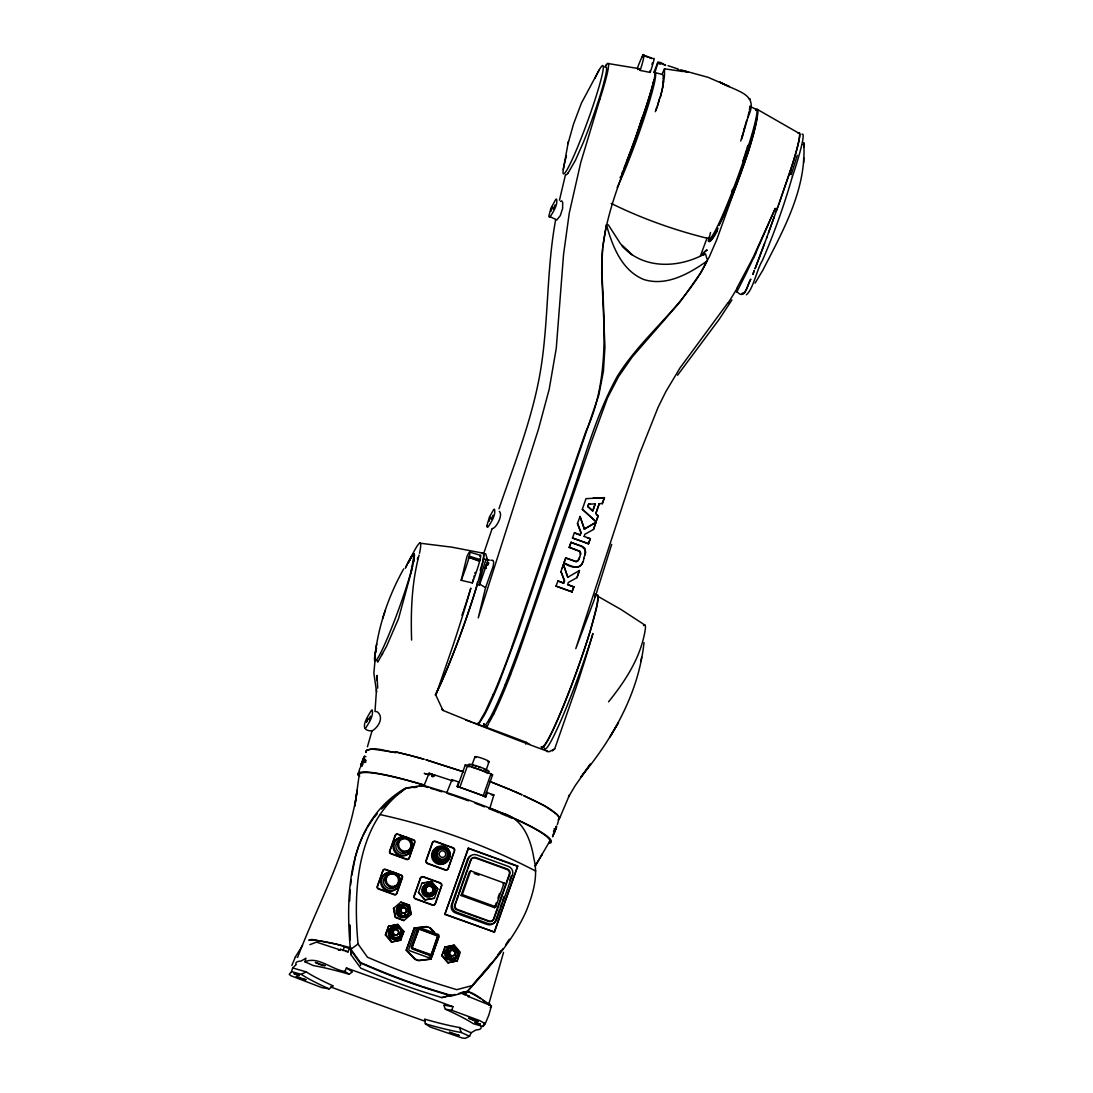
<?xml version="1.0" encoding="UTF-8"?>
<svg xmlns="http://www.w3.org/2000/svg" width="1093" height="1093" viewBox="0 0 1093 1093"><rect width="100%" height="100%" fill="white"/><g stroke="black" fill="none" stroke-linecap="round" stroke-linejoin="round"><path stroke-width="1.5" d="M349.842 924.883L350.279 937.944M606.615 69.242L606.437 67.11L605.495 67.028M755.072 283.169L762.736 270.381C783.039 230.76 806.948 188.775 803.738 142.609L803.751 147.254M607.804 63.49L638.968 68.64L640.156 70.43L650.185 72.439L649.775 70.949M377.181 660.582L377.754 662.126L386.649 646.1L398.549 618.597L411.05 572.65L413.837 560.859L414.288 553.919L411.241 556.501L405.667 567.253M349.651 901.028L350.252 889.839M376.88 680.515L377.03 675.474L377.686 688.166M663.396 78.382L663.137 82.057M665.5 64.856C666.306 67.465 661.634 61.194 658.027 62.328L654.898 72.589A68.818 5.602 -70 0 1 644.938 115.735A68.818 5.602 -70 0 1 617.203 187.518M376.511 689.546L374.995 711.543M602.571 248.685L601.696 273.168L604.948 346.987L603.418 371.319L598.827 395.01L517.372 633.831L499.282 682.141M472.313 985.531L456.778 989.671L444.154 985.804A657.863 650.909 53.8 0 1 379.64 962.373L367.467 957.222L358.039 944.01C353.012 889.06 356.632 822.578 406.186 787.985L423.456 785.375L436.886 789.474A657.399 650.048 52.7 0 1 501.386 812.905C522.741 817.81 530.884 839.315 533.903 858.715C538.603 876.395 532.646 895.112 526.02 911.562C512.248 942.262 488.926 967.032 466.902 991.911L451.382 996.024L437.624 991.829A657.863 650.909 53.8 0 1 373.109 968.384L359.843 962.769L350.416 949.585C345.115 891.738 348.612 821.69 404.82 788.504L417.444 786.55M350.689 884.838L351.126 879.838M742.352 293.58C746.191 294.085 748.432 282.267 750.836 279.152C747.434 283.961 744.989 301.709 736.641 291.134M790.266 174.333L790.676 169.839A61.536 5 -70 0 0 798.204 133.237M558.209 819.832L559.479 817.605C550.681 806.443 535.748 802.084 523.561 795.526L535.187 801.046M653.669 81.278L653.983 79.639L653.669 81.278A68.176 5.547 -70 0 1 621.603 175.263M602.749 247.182L606.383 224.639C612.353 245.993 621.589 270.381 643.695 279.466C666.32 286.694 688.863 273.783 706.884 261.159C685.311 305.657 643.053 334.772 617.299 376.361C593.882 418.605 582.815 466.246 565.942 511.292C545.489 568.879 527.905 627.519 505.294 684.327M644.023 642.575C638.681 693.071 612.913 738.417 580.957 776.904L590.425 764.075L575.205 785.648L568.551 796.852L569.426 795.117L559.356 818.903M375.077 654.721C378.82 624.595 388.807 595.33 403.686 568.893M374.585 657.89L376.675 643.832M367.426 746.792L372.016 730.903C378.397 727.487 384.449 717.09 377.071 711.639L375.91 711.693M351.823 875.22L355.512 856.229L358.764 845.791M662.549 86.934L664.448 76.032L664.53 68.804L683.303 71.578M412.512 566.078L411.05 572.65M555.668 219.652C546.213 270.531 548.905 322.736 539.997 373.669C531.785 420.19 514.229 464.238 498.995 508.737M407.812 563.073L412.635 554.561L414.288 553.919L411.077 571.489A57.082 4.645 -70 0 1 384.476 644.87A57.082 4.645 -70 0 1 376.566 648.135M568.018 143.648L573.47 124.219L581.394 103.152L599.183 69.952M375.336 657.071L373.861 673.138L376.593 692.142M557.389 824.546L559.384 817.304L557.143 814.408L545.175 806.32L535.324 801.114M563.291 169.483L568.456 141.216M492.875 560.436L493.708 562.048L493.216 566.078L485.593 587.624L478.256 617.873L538.535 428.975L549.219 389.135L556.269 348.23L563.537 254.628L569.234 213.258L580.779 162.406L599.784 99.477M359.255 774.595L354.842 806.115L357.179 790.266C348.817 849.37 318.65 902.244 297.61 957.4M361.359 766.179C359.802 766.179 361.196 762.367 362.357 763.338M360.69 765.947L364.311 756.411L365.936 756.67M555.763 827.032L556.433 827.278L555.818 826.814M559.466 200.183L565.518 174.566M396.855 935.021A2.814 2.787 53.8 0 0 397.661 930.471L397.77 929.952A2.814 2.787 53.8 0 0 393.302 931.769A2.814 2.787 53.8 0 0 397.155 934.775A2.814 2.787 53.8 0 0 397.77 929.952M454.101 951.252L454.21 950.719A2.814 2.787 53.8 0 0 449.742 952.55A2.814 2.787 53.8 0 0 453.595 955.542A2.814 2.787 53.8 0 0 454.21 950.719M580.397 554.684L579.645 551.391L569.221 547.429L570.942 542.388L582.829 546.582L584.851 548.372L585.725 552.32L583.635 558.687M640.867 660.923L641.659 657.371M419.097 555.08C411.706 582.76 410.667 611.588 411.61 640.074M748.418 114.464L749.115 111.677M486.44 568.374L485.114 567.895L487.191 562.704A8.717 0.71 -70 0 0 487.738 559.534L483.366 559.206A81.36 6.613 -70 0 0 481.767 553.523M727.583 303.253L679.969 367.999L665.869 391.595L658.259 406.938L639.2 454.729L575.779 648.655L594.578 598.909L595.207 594.032M461.191 580.315A21.409 1.735 -70 0 0 469.034 557.307L479.8 560.723A21.997 1.79 -70 0 1 472.313 582.911L461.191 580.315L467.012 556.31A21.409 1.735 -70 0 1 469.321 556.173L480.073 559.589L479.376 561.201L468.801 557.362L468.514 558.496L469.321 556.173M747.571 117.825C759.881 93.656 738.595 92.55 719.59 81.989L729.359 86.593L708.223 77.371L680.953 69.87M553.495 833.494L554.151 833.727L553.55 833.276M452.898 1006.68L443.744 1005.082L445.357 1009.181L451.874 1010.315L452.898 1006.68A1880.452 225.909 19.4 0 0 346.413 968.002L344.896 971.445L349.173 974.232L352.411 971.909L346.413 968.002M753.186 134.371L754.143 130.955M359.939 768.01L357.917 775.169A102.51 12.31 19.4 0 1 420.532 783.941L424.453 785.006M659.844 97.714L656.114 110.325M349.173 974.232A99.682 11.982 19.4 0 0 313.24 965.543L304.933 961.785L305.944 958.219L300.971 961.102A98.11 11.791 19.4 0 0 296.217 964.572L292.637 967.961L291.558 971.581L289.249 974.369L290.97 975.776L321.67 987.566L329.171 988.878L333.269 985.927A95.2 11.436 19.4 0 1 306.204 971.855L292.637 967.961M659.448 99.08L657.467 105.939M503.531 952.413L488.981 1003.442M477.436 582.118A47.013 3.825 -70 0 0 477.217 584.29L479.417 585.124L486.713 564.289L488.12 564.575L488.598 563.018L487.191 562.704M468.255 996.748A35.263 4.235 19.4 0 1 468.788 996.638L491.426 1005.874L488.844 1015.028L485.251 1023.717L482.969 1026.477L473.31 1023.704A99.682 11.982 19.4 0 0 445.357 1009.181M744.497 128.468L742.038 136.652M511.907 646.619C536.663 574.918 560.777 502.999 585.903 431.434C609.812 380.255 604.21 323.514 601.751 268.96C600.918 215.485 627.614 167.502 642.083 117.361M489.746 808.629L493.886 794.912L486.385 792.411M652.507 62.602L651.934 64.391M740.685 141.052L742.352 135.614M584.864 555.08L585.22 549.765L581.326 546.199M385.228 610.427L382.659 618.638M791.223 174.702L797.275 155.315M595.179 597.079L611.697 544.369M363.477 760.55L362.808 760.304L363.682 759.498M364.283 760.318L364.584 759.362M792.329 176.711C784.173 205.211 774.213 233.178 762.449 260.407C756.821 269.37 753.2 289.44 746.328 294.796M790.676 169.839L779.582 202.014M484.008 552.607L492.164 528.493M468.788 996.638L469.02 995.942L461.601 993.059L465.563 995.176C466.588 984.984 485.101 1003.046 489.978 1004.139M567.786 577.295L563.482 564.657L567.786 577.295L579.427 570.505L576.995 577.61L568.292 582.473L567.759 584.536L573.88 586.777L571.953 591.969L556.009 586.108L557.936 580.929L563.797 583.075L564.603 580.725L561.064 571.762L564.384 580.889L563.578 583.238L557.936 580.929M446.668 792.971L451.983 779.692L458.705 782.001L457.134 786.373L459.866 787.356A129.766 15.589 19.4 0 1 483.202 795.827L485.907 796.824L487.396 792.425M571.953 591.969L573.88 586.777M343.052 950.664L344.336 946.948L343.12 946.319A36.534 2.719 8.9 0 0 334.909 943.915L312.024 939.488A516.757 54.8 -82.8 0 0 309.032 940.253M345.593 951.252L348.134 951.839L349.309 948.41L350.798 948.765L351.249 955.091L360.772 968.179L368.874 971.581A633.598 578.825 30.5 0 0 433.415 995.026L441.791 997.608L455.057 994.439M638.654 128.796L643.791 113.727A69.173 3.839 -70.2 0 0 654.379 78.532A69.173 5.629 -70 0 0 654.27 71.947M560.846 571.926L563.264 564.821M583.853 558.523C582.405 570.191 571.844 568.374 563.865 563.059L565.805 557.867L576.325 561.57L578.907 559.52M562.28 568.21L563.482 564.657M563.865 563.059L565.805 557.867M579.55 557.184L578.183 560.75L576.093 561.734L565.587 558.031M584.113 536.472L590.343 538.644L588.389 543.836L572.459 537.988L574.399 532.797L580.26 534.942L581.066 532.578L577.569 523.602L580.848 532.742L580.041 535.105L574.399 532.797M569.221 547.429L571.161 542.224M584.222 536.39L584.769 534.327L593.499 529.449L595.958 522.317L584.277 529.135L580.014 516.47L584.495 528.971M579.345 558.263L580.875 553.359L579.85 551.227L569.439 547.265M588.389 543.836L590.343 538.644M577.35 523.766L580.014 516.47M595.808 513.614L599.251 503.627L595.808 513.614L598.199 515.828L595.958 521.812L582.337 509.283L585.998 498.64L595.139 498.217M587.733 506.565L588.744 504.105L587.733 506.565L592.638 511.073L595.084 503.969M595.958 522.317L593.499 529.449M595.958 521.812L598.199 515.828M604.47 497.643L602.229 503.641L604.47 497.643L595.357 498.066M525.678 744.073L526.279 742.325L529.681 744.415M485.975 770.565L489.022 761.794M707.007 238.124L700.353 256.131M640.156 70.43A21.628 2.323 -69.9 0 0 643.271 54.65L642.315 57.041M365.827 760.523L364.597 762.463L362.193 761.616L363.026 759.266M364.679 759.594L363.354 759.116L360.594 766.972L364.611 756.192M365.868 760.127L363.887 760.222L363.272 761.985L365.923 762.135L365.212 762.286M362.07 766.207L362.48 765.032M364.584 761.657L365.199 759.895M665.364 65.02L657.808 62.492L657.494 63.408L658.027 62.328M544.314 747.981A81.811 6.654 -70 0 0 562.827 716.106A81.811 6.654 -70 0 0 592.925 633.516L591.163 639.596A173.022 14.072 -70 0 1 585.206 659.243L583.034 666.156A165.986 13.499 -70 0 1 576.038 687.675L554.684 748.896L548.946 751.834L536.677 747.298A112.046 3.798 21.6 0 1 517.74 740.152A109.013 3.703 21.6 0 1 497.52 732.324A109.642 3.73 21.6 0 1 476.644 724.085L442.979 710.423L435.875 695.216L453.103 645.239A178.214 14.496 -70 0 0 461.765 618.392A183.187 14.906 -70 0 0 467.449 599.784L470.837 588.13A82.754 6.736 -70 0 1 463.897 609.607M414.534 842.512L408.96 858.36A1.885 1.858 53.8 0 1 406.569 859.481L390.72 853.715A1.885 1.858 53.8 0 1 389.573 851.31L395.16 835.462A1.885 1.858 53.8 0 1 397.538 834.342M385.392 934.993L388.439 926.345L397.879 924.418L403.85 931.468L400.803 940.103L391.362 942.029L385.392 934.993L388.876 926.031M400.366 940.431L401.377 937.548M401.882 936.114L403.85 931.468M418.469 892.503L421.966 883.158L431.516 881.464L437.828 888.91L434.331 898.268L424.794 899.963L418.469 892.503L425.068 899.758L434.331 898.268M457.516 786.892L465.276 764.881L467.626 765.332A129.766 15.589 19.4 0 1 490.962 773.817L492.588 774.8L484.841 796.811M459.866 787.356L467.626 765.332M432.719 954.462A1.885 1.858 53.8 0 1 430.341 955.583L412.553 949.107A1.885 1.858 53.8 0 1 411.405 946.716L417.676 928.927A1.885 1.858 53.8 0 1 420.054 927.807L437.842 934.269A1.885 1.858 53.8 0 1 438.99 936.674L430.902 959.189L418.469 960.638L414.944 959.353L406.241 950.227L414.274 927.998L426.707 926.563L430.232 927.848L434.59 932.397M406.241 950.227L414.274 927.998M453.732 852.458L448.048 868.593A2.35 2.323 53.8 0 1 445.07 870.001L427.459 863.593A2.35 2.323 53.8 0 1 426.024 860.601L432.227 842.99A2.35 2.323 53.8 0 1 435.205 841.583L445.479 845.313M483.202 795.827L490.962 773.817M444.81 914.404L468.405 848.127L517.727 866.052L494.473 932.083L444.81 914.404L468.405 848.127M430.902 959.189L438.648 937.179M456.013 901.37L454.702 905.113A3.757 3.716 53.8 0 0 456.983 909.923M456.45 900.126L458.213 895.14M458.65 893.883L461.287 886.409M461.724 885.152L464.798 876.422M465.249 875.179L466.998 870.192M467.435 868.935L470.509 860.205A3.757 3.716 53.8 0 1 475.277 857.964L506.988 869.481A3.757 3.716 53.8 0 1 509.27 874.291L493.462 919.199A3.757 3.716 53.8 0 1 488.694 921.44L484.732 920.005M461.068 895.509L469.43 871.736L470.646 870.848L504.119 883.007L495.744 906.78L494.542 907.668L461.068 895.509L462.271 894.62L470.646 870.848M441.832 955.76L444.878 947.125L454.319 945.199L460.29 952.249L457.243 960.884L447.802 962.81L441.832 955.76L445.316 946.798M456.806 961.212L459.347 954.011M494.542 907.668L496.208 902.914M497.889 898.159L499.556 893.405M497.247 915.756L495.553 920.566A6.585 6.517 53.8 0 1 487.218 924.487L455.508 912.969A6.585 6.517 53.8 0 1 451.505 904.553L467.326 859.644A6.585 6.517 53.8 0 1 470.659 855.942M497.807 914.144L499.501 909.335M500.075 907.736L501.769 902.914M502.329 901.315L504.023 896.506M509.68 880.466L511.374 875.657M494.145 932.329L504.105 904.02M504.665 902.449L517.727 866.052M553.591 831.896L553.905 831.022M553.386 834.451L552.566 836.801L555.627 828.726M553.796 833.276L556.583 826.021L555.872 828.494M554.151 833.727L556.487 827.059M779.077 203.298L776.959 209.282L775.224 208.531L755.714 253.111M778.571 204.897L790.922 168.964A61.099 4.973 -70 0 0 798.792 133.155L757.312 109.382M340.237 950.364A35.263 4.235 19.4 0 0 340.306 949.967L340.551 949.27L348.134 951.839M776.208 211.318L778.011 206.29M472.354 764.048L474.936 756.848M774.309 216.66L768.543 232.7M432.623 776.822L431.735 775.962L432.363 774.213L429.098 773.188L423.797 786.222M451.983 779.692L452.953 780.976L434.099 774.773L433.456 776.522L431.735 775.962M766.589 238.042L776.945 209.296L775.224 208.531M767.095 236.689L755.031 268.769L764.635 243.384M653.805 72.562L657.808 62.492M362.193 761.616L363.641 761.807M582.624 562.13C580.356 571.284 569.207 565.286 564.084 562.895M554.984 831.39L553.536 831.186M413.564 561.556L414.561 555.148L413.646 553.727L407.429 563.551M482.969 1026.477L484.377 1023.048M291.858 965.447L295.452 956.758L302.542 945.445M359.337 844.411L362.193 837.525M471.069 1032.789L459.402 1027.516A95.2 11.436 19.4 0 1 424.603 1019.1L425.355 1023.827L430.273 1027.024L462.148 1037.967L465.276 1038.323L469.607 1036.26L471.069 1032.789L476.042 1029.907A98.11 11.791 19.4 0 0 480.797 1026.423M775.019 209.009L752.954 257.88L736.682 288.497M493.353 694.055L485.374 711.543L478.707 723.197M485.114 567.895L486.713 564.289M487.669 565.108L488.598 563.018M362.808 760.304L363.354 759.116M654.898 72.589L661.975 74.324L664.53 68.804M405.312 568.333L407.102 564.48M753.446 258.044L746.697 272.294A49.772 1.94 -65.2 0 1 745.508 274.712L737.666 290.287A36.124 1.011 -65.2 0 1 736.559 292.036L736.463 292.009M382.072 654.707L382.618 653.614M555.476 829.901L554.82 829.655M362.753 836.145L366.715 828.699M549.888 841.023L535.133 866.148L542.333 854.029L541.773 854.999M703.837 252.647C700.326 256.691 707.321 248.261 707.062 250.27M731.941 299.919L719.126 319.416L677.537 375.241M367.508 827.21L373.041 818.889M505.622 944.762L509.352 939.215M703.892 252.565L706.925 250.215M567.854 173.445L575.451 160.247L583.17 142.8A57.56 4.741 -70 0 0 603.869 82.672M497.821 954.858L500.621 951.088M502.821 948.929L486.822 969.505L466.902 991.911M491.454 1006.106L490.183 1007.719M608.555 701.815C624.445 682.128 638.927 660.186 644.242 635.074A68.968 5.615 -70 0 0 643.572 625.633M491.864 962.523L473.023 984.506M637.684 69.583L638.968 68.64M374.107 817.591L377.276 813.698M547.046 751.683L547.552 750.973M552.375 750.905L554.684 748.896M703.305 255.011L705.6 254.109L706.952 258.986M381.43 808.998L394.573 796.756M560.531 201.426L561.706 200.852L562.69 202.424L562.635 208.449L560.313 215.594L556.884 219.884L548.836 216.182L550.831 208.449L555.517 199.787A58.284 4.741 -70 0 1 556.528 199.049C558.086 204.487 553.536 211.523 550.421 216.359A58.284 4.741 -70 0 1 549.424 217.097L549.232 217.097M393.494 908.365L400.885 902.135L409.533 905.277L411.228 914.322L403.823 920.566L395.174 917.423L393.494 908.365L395.625 917.095L403.823 920.566M653.532 58.721L653.846 58.489A21.628 1.202 -70.2 0 1 650.185 72.439M397.155 794.816L404.943 788.996M582.337 509.283L596.191 521.648M572.459 537.988L588.608 543.672M556.009 586.108L572.172 591.805M579.427 570.505L576.995 577.61M421.966 883.158L424.084 882.925M400.885 902.135L409.533 905.277M426.461 882.502L431.516 881.464M350.416 949.585L358.039 944.01M437.828 888.91L434.399 885.385M411.228 914.322L409.383 907.108M397.879 924.418L388.439 926.345M391.362 942.029L400.803 940.103M502.917 883.895L504.119 883.007M444.878 947.125L454.319 945.199M447.802 962.81L457.243 960.884M584.277 529.135L595.74 522.481M309.879 944.653L316.519 942.125L340.306 949.967M499.323 511.374C503.367 514.666 496.386 528.042 492.328 528.657M304.933 961.785C317.981 955.897 331.835 969.682 344.896 971.445M291.558 971.581L301.217 974.355L306.204 971.855M704.684 253.877C678.944 268.25 642.889 269.67 622.149 245.898L631.918 254.724L620.537 243.807L608.309 224.816M458.964 993.414L465.222 991.761L461.984 992.471M441.791 997.608L451.054 995.19M419.084 786.304L422.376 785.785L427.814 787.452M413.851 787.616L416.706 787.165M413.987 928.217L426.42 926.768L428.183 927.41M431.189 958.985L418.756 960.419L415.244 959.148L406.528 950.022M588.526 504.269L590.384 504.023M593.075 498.162L604.251 497.807M590.165 504.187L595.302 503.805L592.857 510.909L587.952 506.401M599.032 503.791L602.448 503.477M491.563 774.787L492.588 774.8M491.304 794.871L493.886 794.912M749.156 98.862L750.304 99.094M364.775 728.252L364.966 728.28A58.216 4.741 -70 0 0 366.046 727.487C369.188 722.541 373.724 715.532 372.221 709.944A58.216 4.741 -70 0 0 371.142 710.723C367.74 716.721 357.411 731.067 372.016 730.903M419.644 543.153L451.915 547.169L482.805 553.126A81.183 6.599 -70 0 1 481.945 566.42L480.018 574.303A150.11 12.214 -70 0 1 476.89 585.889A82.754 6.736 -70 0 1 435.52 694.916M478.16 722.801L478.597 722.856A80.035 6.435 -69.5 0 0 480.496 721.53M484.636 725.042L484.172 724.987A79.912 6.654 -70 0 1 483.666 723.757M430.096 955.104L431.298 954.544L437.514 936.032L418.824 929.036L411.678 947.795L419.726 951.334M677.892 69.802L688.098 72.37L683.152 70.717M396.786 938.573L392.114 937.507L394.354 938.081M397.142 752.298L409.752 755.331L395.926 751.902M709.371 238.793C675.488 230.527 642.424 218.832 611.124 203.407M344.336 946.948L349.309 948.41M469.662 552.074L480.51 555.367M429.508 774.841L424.248 773.379A102.51 12.31 19.4 0 1 427.24 774.268M430.519 788.272L434.604 789.515M451.136 995.463L437.787 991.392A658.164 651.196 53.8 0 1 422.841 986.624M678.152 69.05L668.055 65.676M463.446 771.795L425.833 759.758L463.391 771.822M643.067 54.91L652.234 58.243M644.105 55.798L647.999 57.205M649.297 57.683L651.893 58.626M657.713 63.257L660.199 64.159M363.423 758.392L364.748 758.884M555.012 828.849L555.654 829.396L554.329 828.918M554.137 829.095L555.599 829.628M363.887 760.222L365.212 760.701M363.463 762.313L362.138 761.835L362.794 762.395M361.578 763.365L362.903 763.857M362.849 764.075L361.523 763.597L362.166 764.144M468.064 848.359L474.922 850.86M476.288 851.351L492.738 857.322M494.104 857.827L507.808 862.801M509.174 863.306L517.399 866.284M446.955 845.845L452.83 847.977A2.35 2.323 53.8 0 1 453.609 848.455M398.863 834.82L413.4 840.107A1.885 1.858 53.8 0 1 414.452 841.077M474.212 873.471L479.007 875.206M462.271 894.62L495.744 906.78M385.16 869.577L399.437 874.769M458.309 910.401L466.233 913.283M467.558 913.762L471.52 915.196M472.845 915.674L478.119 917.601M479.444 918.079L483.407 919.514M445.138 914.172L494.473 932.083M421.201 951.866L428.62 954.558M570.942 542.388L580.028 545.721M567.54 584.687L573.661 586.941M451.874 1010.315L479.499 1020.507L485.251 1023.717M587.064 537.674L590.111 538.808M489.65 781.427L509.119 789.214L491.29 782.028M500.457 813.37L507.002 816.143M508.313 816.69L512.234 818.356M356.414 956.976L360.389 962.496L371.825 967.332M425.355 1023.827A99.682 11.982 19.4 0 0 461.301 1032.502L469.607 1036.26M749.798 106.212L756.616 109.628M596.942 595.767L621.097 609.552L644.665 624.936M479.704 584.14L485.593 587.624M429.098 773.188L431.216 774.718M596.778 514.885L597.967 515.978M434.099 774.773L434.987 775.62M432.363 774.213L434.14 775.921M442.091 709.316L443.239 710.423M442.091 709.576L442.979 710.423M429.945 928.053L434.304 932.616M431.229 881.655L432.814 883.527M453.882 945.527L456.874 949.038M442.269 955.446L448.239 962.482M398.439 925.921L403.413 931.783M385.829 934.665L391.8 941.715M465.276 764.881L466.014 765.851M355.621 955.869L350.853 949.23L351.249 955.091M365.95 751.97L366.824 750.003L372.494 749.074L396.144 752.544C386.717 751.998 374.899 745.822 366.018 750.809L366.073 752.476M742.584 294.222L742.352 293.197M459.402 1027.516L461.301 1032.502M487.464 559.958L485.811 554.028A80.049 8.402 -82.2 0 0 484.035 554.219M350.798 948.765L350.744 947.959M360.389 962.496L360.581 965.338M350.306 939.925L349.678 925.675M803.669 157.857L803.669 162.679M755.55 109.669A68.818 5.602 -70 0 1 738.212 175.754A68.818 5.602 -70 0 1 708.92 238.165M643.777 114.314A51.726 4.208 -70 0 1 642.383 118.713M641.892 120.23A51.726 4.208 -70 0 1 631.071 150.574M630.47 152.118A51.726 4.208 -70 0 1 629.267 155.192M628.666 156.682A51.726 4.208 -70 0 1 626.89 161.054M656.661 107.415A72.616 6.49 -69.8 0 1 655.335 111.677M663.615 81.019A69.296 9.099 -68.1 0 1 660.24 97.701M662.481 74.57A69.378 8.116 -69.6 0 1 663.301 78.614M743.172 134.302A72.589 5.383 -70.3 0 1 741.778 138.866M749.866 106.923A69.487 3.129 -70.7 0 1 749.415 109.969M749.17 112.333A69.31 2.541 -71.6 0 1 743.267 133.278M662.877 86.292A82.562 10.561 -68.2 0 1 660.227 97.058M746.669 120.326A82.562 2.842 -71.8 0 1 743.554 130.969M542.347 746.71A80.486 6.544 -70 0 0 579.276 663.916L584.509 648.805A81.073 6.599 -70 0 0 596.846 594.934M510.691 674.34A82.644 6.872 -70.1 0 0 519.954 649.597L591.6 441.408L607.489 397.907L618.474 376.757L632.15 357.042L679.873 302.174L700.9 272.663L709.425 256.568L716.803 239.545L748.363 151.722A69.296 7.432 -69.9 0 0 757.435 115.981L757.586 115.066A69.173 5.629 -70 0 0 755.741 110.434M493.667 714.002A82.644 6.872 -70.1 0 1 488.899 722.856M510.677 674.641A82.603 6.722 -70 0 1 493.53 714.521M488.557 724.031A82.863 6.599 -69.8 0 1 486.672 726.695M483.857 725.779A82.754 6.654 -70.2 0 1 483.98 723.621M486.972 725.82A82.795 6.79 -70.4 0 1 486.139 726.872M604.771 67.001A61.331 4.987 -70 0 1 605.741 65.512M605.741 65.498A61.208 4.973 -70 0 1 599.825 99.354M654.079 79.775A68.162 3.662 -70.1 0 1 623.912 168.281M622.832 171.014A68.162 3.662 -70.1 0 1 621.767 173.664M620.728 176.246A68.162 3.662 -70.1 0 1 620.1 177.776M637.397 68.053A21.628 1.202 -70.2 0 1 642.807 55.333M487.191 559.903A371.237 6.995 9.8 0 1 489.65 560.108M491.03 560.231A371.237 6.995 9.8 0 1 492.492 560.367M567.977 173.131A57.628 4.317 -67.1 0 1 565.969 174.689M512.03 646.605A82.822 6.763 -70 0 1 493.175 694.779M435.26 694.929A81.183 6.599 -70 0 0 464.826 622.313L469.061 610.072A81.36 6.613 -70 0 0 477.217 584.29M478.543 723.662A82.808 6.654 -69.7 0 1 477.764 724.522M479.417 585.124A47.013 3.825 -70 0 1 485.907 559.616M480.196 570.396A47.013 3.825 -70 0 1 483.584 559.206M505.267 684.478A79.98 6.531 -70.1 0 1 488.653 720.287M488.585 720.465A80.035 6.285 -69.7 0 1 486.645 723.361M486.535 723.689A80.008 6.64 -70.8 0 1 484.609 725.137M484.213 715.123A79.939 6.722 -70.4 0 1 480.783 720.697M499.282 682.21A79.98 6.517 -70 0 1 484.076 715.587M606.615 69.255A57.546 4.686 -70 0 1 603.746 82.931M736.914 288.634A348.845 329.826 -76.5 0 1 727.801 303.403M709.371 237.304A71.373 3.265 -70.8 0 1 710.518 232.481M712.636 237.181A71.072 4.755 -63.4 0 1 708.25 240.378M717.322 230.937A71.373 8.498 -70.3 0 1 712.103 238.902M756.766 117.798A67.821 7.378 -69.9 0 1 719.098 225.049M756.943 117.402A67.875 5.52 -70 0 1 719.153 224.857M718.046 228.232A71.469 5.82 -70 0 1 716.093 232.153M715.177 233.875A71.469 5.82 -70 0 1 711.475 239.968M710.901 240.651A71.469 5.82 -70 0 1 710.395 241.157M709.958 241.485A71.469 5.82 -70 0 1 708.865 237.441M747.79 145.41A51.726 4.208 -70 0 1 746.915 148.334M746.464 149.85A51.726 4.208 -70 0 1 744.975 154.591M744.552 155.889A51.726 4.208 -70 0 1 742.789 161.272M732.638 189.28A51.726 4.208 -70 0 1 731.586 191.958M755.782 253.426A108.699 10.452 -66.1 0 1 753.46 258.454M594.988 78.15A57.505 4.673 -70 0 1 599.62 84.653A57.505 4.673 -70 0 1 571.776 160.452A57.505 4.673 -70 0 1 566.475 155.793M801.797 144.672A61.317 5.205 -70 0 1 792.411 176.615M801.852 144.549A61.331 5.11 -70.1 0 0 802.972 134.562A61.345 5.069 -70.2 0 0 802.03 134.275M417.895 557.416A70.867 4.563 -71.6 0 1 417.417 559.356M408.782 562.308A69.173 5.629 -70 0 1 419.507 553.263M597.762 597.284A80.076 6.517 -70 0 1 596.122 608.787L590.712 629.513A81.811 6.654 -70 0 1 560.203 713.907A81.811 6.654 -70 0 1 541.213 746.724M475.141 572.336A141.694 11.531 -70 0 1 474.854 573.456M474.253 575.738A141.694 11.531 -70 0 1 473.952 576.899M473.31 579.263A141.694 11.531 -70 0 1 472.299 582.924M479.636 556.159A21.997 1.79 -70 0 1 480.073 559.589M488.858 807.631A102.51 12.31 19.4 0 1 549.478 843.372M463.35 611.219A82.754 6.736 -70 0 1 461.943 615.304M465.85 720.096A352.643 66.577 19.1 0 1 471.411 722.049M472.791 722.528A352.643 66.577 19.1 0 1 476.958 724.003M478.338 724.509A352.643 66.577 19.1 0 1 526.252 742.338M401.022 875.343A1.885 1.858 53.8 0 1 402.169 877.747L396.581 893.596A1.885 1.858 53.8 0 1 394.204 894.716L378.342 888.951A1.885 1.858 53.8 0 1 377.194 886.546L382.782 870.697A1.885 1.858 53.8 0 1 384.449 869.468M380.501 814.681A625.756 619.13 53.8 0 1 535.707 871.066M454.155 849.193A2.35 2.323 53.8 0 1 454.251 850.982M457.134 786.373A129.93 15.616 19.4 0 1 485.907 796.824M468.036 996.256A35.263 4.29 20.4 0 1 469.02 995.942M340.551 949.27A35.263 4.181 18.4 0 1 338.475 950.241M329.171 988.878A99.682 11.982 19.4 0 1 301.217 974.355M421.351 986.132A658.164 651.196 53.8 0 1 373.246 967.947M309.059 940.035A97.605 11.722 19.4 0 1 350.73 947.768M467.121 991.023A97.605 11.722 19.4 0 1 480.524 998.619M483.188 1000.464A97.605 11.722 19.4 0 1 485.278 1002.144M488.68 1004.836A516.757 27.134 -57.2 0 1 489.787 1004.426M295.779 957.304A9.441 1.134 19.4 0 1 295.452 956.758M359.665 776.29A100.98 12.132 19.4 0 1 424.357 785.293M514.557 818.753A100.98 12.132 19.4 0 1 549.123 842.32M425.204 1021.286A940.076 112.934 19.4 0 1 330.578 986.911M468.187 766.712A10.821 1.298 19.4 0 1 469.348 766.753M471.206 767.108A10.821 1.298 19.4 0 1 487.779 773.448M435.957 789.938A657.863 650.909 53.8 0 1 441.941 791.797M447.911 793.709A657.863 650.909 53.8 0 1 452.379 795.185M454.005 795.731A657.863 650.909 53.8 0 1 468.501 800.814M474.909 803.177A657.863 650.909 53.8 0 1 484.486 806.853M488.858 808.588A657.863 650.909 53.8 0 1 499.023 812.755M457.038 957.017A6.585 6.517 53.8 0 1 445.999 957.659A6.585 6.517 53.8 0 1 450.084 947.385M457.38 951.538A6.585 6.517 53.8 0 1 457.68 955.255M451.272 957.236A4.235 4.181 53.8 0 1 450.439 956.935M448.799 955.528A4.235 4.181 53.8 0 1 448.267 954.462M448.28 951.702A4.235 4.181 53.8 0 1 448.649 950.91M454.852 949.872A4.235 4.181 53.8 0 1 455.672 950.746M448.676 953.137A3.757 3.716 53.8 0 1 449.182 951.101M450.712 949.667A3.757 3.716 53.8 0 1 453.814 949.557M454.729 950.118A3.757 3.716 53.8 0 1 455.453 950.896M455.945 951.853A3.757 3.716 53.8 0 1 456.027 953.957M448.595 952.276A3.757 3.716 53.8 0 1 448.881 951.456M454.77 950.418A3.757 3.716 53.8 0 1 455.344 951.088M455.385 955.2A3.757 3.716 53.8 0 1 454.838 955.869M451.969 956.033A2.814 2.787 53.8 0 1 449.742 954.667M449.332 953.369A2.814 2.787 53.8 0 1 451.614 950.459A2.814 2.787 53.8 0 1 454.797 952.399A2.814 2.787 53.8 0 1 453.294 955.788M417.594 929.61A1.885 1.858 53.8 0 0 415.203 930.73L408.946 948.519A1.885 1.858 53.8 0 0 410.094 950.91L427.882 957.372A1.885 1.858 53.8 0 0 430.259 956.252M401.24 934.488A6.585 6.517 53.8 0 1 394.341 939.597A6.585 6.517 53.8 0 1 388.316 933.354A6.585 6.517 53.8 0 1 393.644 926.604M393.248 935.69A4.235 4.181 53.8 0 1 392.36 934.761M391.827 933.682A4.235 4.181 53.8 0 1 391.595 932.507M393.644 935.157A3.757 3.716 53.8 0 1 392.906 934.365M392.742 930.321A3.757 3.716 53.8 0 1 393.398 929.487M397.374 928.79A3.757 3.716 53.8 0 0 394.272 928.886A3.757 3.716 53.8 0 1 395.98 928.626M399.587 933.19A3.757 3.716 53.8 0 1 399.191 934.173M392.906 929.952A3.757 3.716 53.8 0 1 393.535 929.364M399.519 932.794A3.757 3.716 53.8 0 1 399.328 933.641M395.529 935.253A2.814 2.787 53.8 0 1 393.125 931.277A2.814 2.787 53.8 0 1 397.661 930.471M433.484 894.648A6.585 6.517 53.8 0 1 422.909 894.279A6.585 6.517 53.8 0 1 426.42 884.305M408.891 912.956A6.585 6.517 53.8 0 1 397.948 915.77A6.585 6.517 53.8 0 1 400.899 904.826M400.967 913.967A4.235 4.181 53.8 0 1 400.106 913.12M399.519 912.068A4.235 4.181 53.8 0 1 399.246 910.906M401.35 906.876A4.235 4.181 53.8 0 1 402.456 906.452M400.393 908.597A3.757 3.716 53.8 0 1 401.008 907.736M401.609 907.231A3.757 3.716 53.8 0 1 404.943 906.835M406.651 908.092A3.757 3.716 53.8 0 1 407.265 909.28M407.388 911.015A3.757 3.716 53.8 0 1 407.142 911.849M405.544 914.213A4.235 4.181 53.8 0 1 404.738 914.54M399.328 910.332A4.235 4.181 53.8 0 1 399.451 909.472M400.202 907.887A4.235 4.181 53.8 0 1 400.803 907.258M403.153 913.365A2.814 2.787 53.8 0 1 401.896 912.901M400.981 911.904A2.814 2.787 53.8 0 1 402.169 908.037A2.814 2.787 53.8 0 1 405.981 909.431A2.814 2.787 53.8 0 1 404.478 913.174M448.622 859.153A8.935 8.84 53.8 0 1 433.607 861.12A8.935 8.84 53.8 0 1 438.635 846.815M447.816 858.743A7.528 7.446 53.8 0 1 435.779 859.836A7.528 7.446 53.8 0 1 438.334 848.018M440.137 847.499A7.528 7.446 53.8 0 1 442.009 847.444M396.09 889.074A9.4 9.304 53.8 0 1 381.088 884.592A9.4 9.304 53.8 0 1 390.993 872.597M398.631 885.617A9.4 9.304 53.8 0 1 397.565 887.489M399.519 877.747A9.4 9.304 53.8 0 1 390.338 890.604A9.4 9.304 53.8 0 1 382.755 876.572A9.4 9.304 53.8 0 1 398.576 876.012M397.934 883.813A7.528 7.446 53.8 0 1 385.897 886.792A7.528 7.446 53.8 0 1 387.66 874.468M385.815 882.543A6.585 6.517 53.8 0 1 391.28 873.922A6.585 6.517 53.8 0 1 398.494 881.259A6.585 6.517 53.8 0 1 389.818 886.614M409.93 852.267A9.4 9.304 53.8 0 1 397.647 854.699A9.4 9.304 53.8 0 1 393.917 842.635A9.4 9.304 53.8 0 1 405.489 837.866M411.706 846.119A9.4 9.304 53.8 0 1 411.596 848.291M409.684 839.287A9.4 9.304 53.8 0 1 406.555 854.822A9.4 9.304 53.8 0 1 393.972 845.053A9.4 9.304 53.8 0 1 408.126 838.071M409.424 850.327A7.528 7.446 53.8 0 1 397.005 850.053A7.528 7.446 53.8 0 1 401.896 838.645M397.866 844.411A6.585 6.517 53.8 0 1 405.599 838.796A6.585 6.517 53.8 0 1 410.681 846.993A6.585 6.517 53.8 0 1 402.197 851.379M469.498 765.305A10.821 1.298 19.4 0 1 479.103 766.712A10.821 1.298 19.4 0 1 488.147 771.808M472.299 765.387A7.528 0.902 19.4 0 1 473.296 765.496M474.758 765.81A7.528 0.902 19.4 0 1 476.548 766.302M478.529 766.931A7.528 0.902 19.4 0 1 480.537 767.655M484.021 769.13A7.528 0.902 19.4 0 1 485.866 770.251M476.029 757.668A7.528 0.902 19.4 0 1 477.477 756.916A7.528 0.902 19.4 0 1 486.891 760.222A7.528 0.902 19.4 0 1 487.71 761.766M486.795 525.911L487.382 527.291A58.284 4.741 -70 0 0 488.38 526.553C491.495 521.703 496.031 514.721 494.487 509.242A58.284 4.741 -70 0 0 493.476 509.966L489.514 516.893L486.795 525.911M299.4 975.502L294.154 973.767L299.4 975.502M305.821 979.697L300.466 978.645L296.189 976.514L305.821 979.697M324.963 965.665L321.943 965.392L315.344 962.482L324.963 965.665M459.06 1035.358L453.704 1034.32L449.428 1032.175L459.06 1035.358M478.201 1021.34L475.168 1021.067L468.569 1018.157L478.201 1021.34M480.305 1024.168L475.059 1022.433L480.305 1024.168M367.876 718.361L366.592 721.872L367.876 718.361M370.623 716.352L369.352 719.863L370.623 716.352M490.251 517.44L488.913 521.115L490.251 517.44M492.998 515.418L491.659 519.107L492.998 515.418M552.279 207.246L550.94 210.935L552.279 207.246M555.039 205.224L553.7 208.913L555.039 205.224M412.293 947.03L412.853 948.232L431.366 954.667L438.074 935.635L419.029 928.708L412.293 947.03M383.11 870.452L377.536 886.314A1.885 1.858 53.8 0 0 378.67 888.705L394.532 894.47A1.885 1.858 53.8 0 0 396.909 893.35L402.497 877.501A1.885 1.858 53.8 0 0 401.35 875.097L385.501 869.331A1.885 1.858 53.8 0 0 383.11 870.452M395.488 835.23L389.9 851.078A1.885 1.858 53.8 0 0 391.048 853.469L406.897 859.235A1.885 1.858 53.8 0 0 409.288 858.114L414.862 842.266A1.885 1.858 53.8 0 0 413.728 839.861L397.866 834.109A1.885 1.858 53.8 0 0 395.488 835.23M432.555 842.744L426.366 860.355A2.35 2.323 53.8 0 0 427.787 863.361L445.411 869.755A2.35 2.323 53.8 0 0 448.376 868.348L454.579 850.737A2.35 2.323 53.8 0 0 453.158 847.744L435.533 841.337A2.35 2.323 53.8 0 0 432.555 842.744M420.272 878.362L414.069 895.973A2.35 2.323 53.8 0 0 415.49 898.979L432.227 905.059A2.35 2.323 53.8 0 0 435.205 903.651L441.408 886.04A2.35 2.323 53.8 0 0 439.987 883.048L423.251 876.969A2.35 2.323 53.8 0 0 420.272 878.362M420.545 878.171L414.343 895.782A2.35 2.323 53.8 0 0 415.764 898.774L432.5 904.854A2.35 2.323 53.8 0 0 435.479 903.46L441.681 885.849A2.35 2.323 53.8 0 0 440.26 882.843L423.524 876.764A2.35 2.323 53.8 0 0 420.545 878.171M468.419 858.838L452.611 903.747A6.585 6.517 53.8 0 0 456.601 912.163L488.311 923.681A6.585 6.517 53.8 0 0 496.659 919.76L512.467 874.851A6.585 6.517 53.8 0 0 508.477 866.448L476.753 854.917A6.585 6.517 53.8 0 0 468.419 858.838M471.069 859.808L455.248 904.717A3.757 3.716 53.8 0 0 457.53 909.513L489.24 921.044A3.757 3.716 53.8 0 0 494.009 918.789L509.83 873.881A3.757 3.716 53.8 0 0 507.548 869.085L475.824 857.568A3.757 3.716 53.8 0 0 471.069 859.808M754.334 270.545L752.804 274.384L754.334 270.545M618.447 722.664L610.099 736.668L618.447 722.664M418.1 757.558L410.094 755.413L424.166 759.28L418.1 757.558M516.743 792.48L509.42 789.337L522.099 794.871L516.743 792.48M445.507 952.877A6.585 6.517 53.8 0 0 455.002 959.162A6.585 6.517 53.8 0 0 455.603 947.822A6.585 6.517 53.8 0 0 445.507 952.877M446.354 953.629A5.834 5.766 53.8 0 0 455.412 958.042A5.834 5.766 53.8 0 0 454.606 948A5.834 5.766 53.8 0 0 446.354 953.629M446.914 953.41A5.547 5.492 53.8 0 0 455.535 957.605A5.547 5.492 53.8 0 0 454.77 948.055A5.547 5.492 53.8 0 0 446.914 953.41M447.023 953.328A5.547 5.492 53.8 0 0 455.644 957.523A5.547 5.492 53.8 0 0 454.879 947.973A5.547 5.492 53.8 0 0 447.023 953.328M389.067 932.097A6.585 6.517 53.8 0 0 398.562 938.381A6.585 6.517 53.8 0 0 399.164 927.042A6.585 6.517 53.8 0 0 389.067 932.097M389.914 932.848A5.834 5.766 53.8 0 0 398.972 937.261A5.834 5.766 53.8 0 0 398.166 927.219A5.834 5.766 53.8 0 0 389.914 932.848M390.474 932.63A5.547 5.492 53.8 0 0 399.095 936.824A5.547 5.492 53.8 0 0 398.33 927.274A5.547 5.492 53.8 0 0 390.474 932.63M390.584 932.548A5.547 5.492 53.8 0 0 399.205 936.742A5.547 5.492 53.8 0 0 398.439 927.192A5.547 5.492 53.8 0 0 390.584 932.548M422.854 889.702A6.585 6.517 53.8 0 0 432.623 895.536A6.585 6.517 53.8 0 0 432.691 884.169A6.585 6.517 53.8 0 0 422.854 889.702M423.824 889.087A5.643 5.588 53.8 0 0 431.598 894.989A5.643 5.588 53.8 0 0 432.746 885.33A5.643 5.588 53.8 0 0 423.824 889.087M423.688 890.276A5.643 5.588 53.8 0 0 432.459 894.539A5.643 5.588 53.8 0 0 431.68 884.824A5.643 5.588 53.8 0 0 423.688 890.276M425.56 890.153A3.757 3.716 53.8 0 0 431.407 892.995A3.757 3.716 53.8 0 0 430.874 886.519A3.757 3.716 53.8 0 0 425.56 890.153M425.792 889.169A3.757 3.716 53.8 0 0 430.902 893.213A3.757 3.716 53.8 0 0 431.79 886.792A3.757 3.716 53.8 0 0 425.792 889.169M396.8 910.524A6.585 6.517 53.8 0 0 406.582 916.358A6.585 6.517 53.8 0 0 406.637 905.004A6.585 6.517 53.8 0 0 396.8 910.524M397.633 910.36A5.834 5.766 53.8 0 0 406.2 915.688A5.834 5.766 53.8 0 0 406.446 905.632A5.834 5.766 53.8 0 0 397.633 910.36M398.194 910.168A5.547 5.492 53.8 0 0 406.336 915.237A5.547 5.492 53.8 0 0 406.569 905.673A5.547 5.492 53.8 0 0 398.303 910.086A5.547 5.492 53.8 0 0 406.446 915.169A5.547 5.492 53.8 0 0 406.678 905.591A5.547 5.492 53.8 0 0 398.194 910.168M401.09 909.608A2.814 2.787 53.8 0 0 404.615 912.983A2.814 2.787 53.8 0 0 405.735 908.256A2.814 2.787 53.8 0 0 401.09 909.608M432.486 854.589A8.935 8.84 53.8 0 0 445.602 862.76A8.935 8.84 53.8 0 0 445.971 847.348A8.935 8.84 53.8 0 0 432.486 854.589M435.096 853.756A7.528 7.446 53.8 0 0 446.135 860.628A7.528 7.446 53.8 0 0 446.45 847.662A7.528 7.446 53.8 0 0 435.096 853.756M436.066 854.63A6.585 6.517 53.8 0 0 446.409 859.358A6.585 6.517 53.8 0 0 445.22 848.059A6.585 6.517 53.8 0 0 436.066 854.63M435.806 853.947A6.585 6.517 53.8 0 0 445.479 859.972A6.585 6.517 53.8 0 0 445.753 848.619A6.585 6.517 53.8 0 0 435.806 853.947M437.227 854.603A5.178 5.123 53.8 0 0 445.316 858.415A5.178 5.123 53.8 0 0 444.482 849.521A5.178 5.123 53.8 0 0 437.227 854.603M439.181 854.043A3.293 3.252 53.8 0 0 444.072 856.967A3.293 3.252 53.8 0 0 444.1 851.283A3.293 3.252 53.8 0 0 439.181 854.043M385.187 879.715A7.528 7.446 53.8 0 0 396.226 886.587A7.528 7.446 53.8 0 0 396.54 873.608A7.528 7.446 53.8 0 0 385.187 879.715M386.157 880.589A6.585 6.517 53.8 0 0 396.499 885.316A6.585 6.517 53.8 0 0 395.311 874.004A6.585 6.517 53.8 0 0 386.157 880.589M397.551 844.479A7.528 7.446 53.8 0 0 408.604 851.351A7.528 7.446 53.8 0 0 408.919 838.372A7.528 7.446 53.8 0 0 397.551 844.479M398.521 845.354A6.585 6.517 53.8 0 0 408.864 850.081A6.585 6.517 53.8 0 0 407.689 838.768A6.585 6.517 53.8 0 0 398.521 845.354"/></g></svg>
